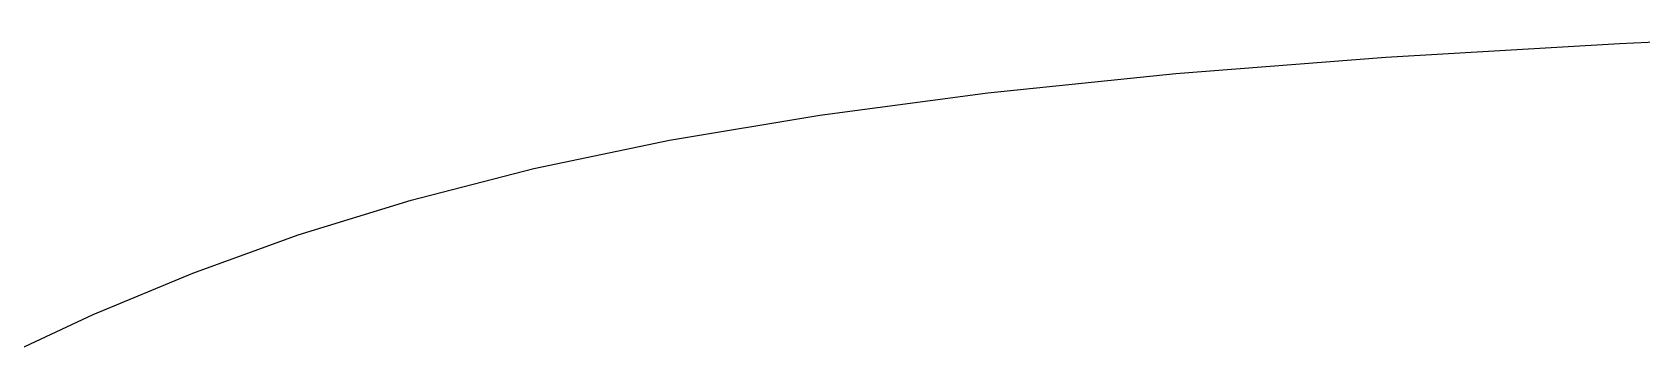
# Model space of a CAD drawing. Header units: millimetres. Extents: x 104198 to 1296755, y -81101 to 81453.
# Drawn here: x 633763.3 to 633857.7, y -26074.2 to -26055 of the extents above; entities that cross this region are included whole.
import ezdxf

# ---------------------------------------------------------------- set-up
doc = ezdxf.new("R2010")
doc.units = ezdxf.units.MM
doc.linetypes.add('HIDDEN2', pattern=[0.1875, 0.125, -0.0625])

# ---------------------------------------------------------------- blocks, each defined once
blk = doc.blocks.new('ghfdhrhr')
at = {"color": 250, "linetype": 'HIDDEN2', "ltscale": 600}
blk.add_lwpolyline([(633761.308, -32576.43), (633766.869, -32573.841), (633772.716, -32571.409), (633778.888, -32569.172), (633785.508, -32567.133), (633792.719, -32565.287), (633800.666, -32563.628), (633809.491, -32562.152), (633819.34, -32560.853), (633830.354, -32559.726), (633842.679, -32558.766), (633856.366, -32557.965), (633871.095, -32557.301)], dxfattribs=at)
blk.add_lwpolyline([(633761.308, -32576.43), (633766.869, -32573.841), (633772.716, -32571.409), (633778.888, -32569.172), (633785.508, -32567.133), (633792.719, -32565.287), (633800.666, -32563.628), (633809.491, -32562.152), (633819.34, -32560.853), (633830.354, -32559.726), (633842.679, -32558.766), (633856.366, -32557.965), (633871.095, -32557.301)], dxfattribs=at)
blk.add_lwpolyline([(633761.308, -32576.43), (633766.869, -32573.841), (633772.716, -32571.409), (633778.888, -32569.172), (633785.508, -32567.133), (633792.719, -32565.287), (633800.666, -32563.628), (633809.491, -32562.152), (633819.34, -32560.853), (633830.354, -32559.726), (633842.679, -32558.766), (633856.366, -32557.965), (633871.095, -32557.301)], dxfattribs=at)
blk.add_lwpolyline([(633761.308, -32576.43), (633766.869, -32573.841), (633772.716, -32571.409), (633778.888, -32569.172), (633785.508, -32567.133), (633792.719, -32565.287), (633800.666, -32563.628), (633809.491, -32562.152), (633819.34, -32560.853), (633830.354, -32559.726), (633842.679, -32558.766), (633856.366, -32557.965), (633871.095, -32557.301)], dxfattribs=at)
blk.add_lwpolyline([(633761.308, -32576.43), (633766.869, -32573.841), (633772.716, -32571.409), (633778.888, -32569.172), (633785.508, -32567.133), (633792.719, -32565.287), (633800.666, -32563.628), (633809.491, -32562.152), (633819.34, -32560.853), (633830.354, -32559.726), (633842.679, -32558.766), (633856.366, -32557.965), (633871.095, -32557.301)], dxfattribs=at)
blk.add_lwpolyline([(633761.308, -32576.43), (633766.869, -32573.841), (633772.716, -32571.409), (633778.888, -32569.172), (633785.508, -32567.133), (633792.719, -32565.287), (633800.666, -32563.628), (633809.491, -32562.152), (633819.34, -32560.853), (633830.354, -32559.726), (633842.679, -32558.766), (633856.366, -32557.965), (633871.095, -32557.301)], dxfattribs=at)
blk.add_lwpolyline([(633761.308, -32576.43), (633766.869, -32573.841), (633772.716, -32571.409), (633778.888, -32569.172), (633785.508, -32567.133), (633792.719, -32565.287), (633800.666, -32563.628), (633809.491, -32562.152), (633819.34, -32560.853), (633830.354, -32559.726), (633842.679, -32558.766), (633856.366, -32557.965), (633871.095, -32557.301)], dxfattribs=at)
blk.add_lwpolyline([(633761.308, -32576.43), (633766.869, -32573.841), (633772.716, -32571.409), (633778.888, -32569.172), (633785.508, -32567.133), (633792.719, -32565.287), (633800.666, -32563.628), (633809.491, -32562.152), (633819.34, -32560.853), (633830.354, -32559.726), (633842.679, -32558.766), (633856.366, -32557.965), (633871.095, -32557.301)], dxfattribs=at)
blk.add_lwpolyline([(633761.308, -32576.43), (633766.869, -32573.841), (633772.716, -32571.409), (633778.888, -32569.172), (633785.508, -32567.133), (633792.719, -32565.287), (633800.666, -32563.628), (633809.491, -32562.152), (633819.34, -32560.853), (633830.354, -32559.726), (633842.679, -32558.766), (633856.366, -32557.965), (633871.095, -32557.301)], dxfattribs=at)
blk.add_lwpolyline([(633761.308, -32576.43), (633766.869, -32573.841), (633772.716, -32571.409), (633778.888, -32569.172), (633785.508, -32567.133), (633792.719, -32565.287), (633800.666, -32563.628), (633809.491, -32562.152), (633819.34, -32560.853), (633830.354, -32559.726), (633842.679, -32558.766), (633856.366, -32557.965), (633871.095, -32557.301)], dxfattribs=at)
blk.add_lwpolyline([(633761.308, -32576.43), (633766.869, -32573.841), (633772.716, -32571.409), (633778.888, -32569.172), (633785.508, -32567.133), (633792.719, -32565.287), (633800.666, -32563.628), (633809.491, -32562.152), (633819.34, -32560.853), (633830.354, -32559.726), (633842.679, -32558.766), (633856.366, -32557.965), (633871.095, -32557.301)], dxfattribs=at)
blk.add_lwpolyline([(633761.308, -32576.43), (633766.869, -32573.841), (633772.716, -32571.409), (633778.888, -32569.172), (633785.508, -32567.133), (633792.719, -32565.287), (633800.666, -32563.628), (633809.491, -32562.152), (633819.34, -32560.853), (633830.354, -32559.726), (633842.679, -32558.766), (633856.366, -32557.965), (633871.095, -32557.301)], dxfattribs=at)

msp = doc.modelspace()

# ---------------------------------------------------------------- block references
at = {"color": 2}
msp.add_blockref('ghfdhrhr', (0, 6502.26), dxfattribs=at)

doc.saveas('drawing.dxf')
